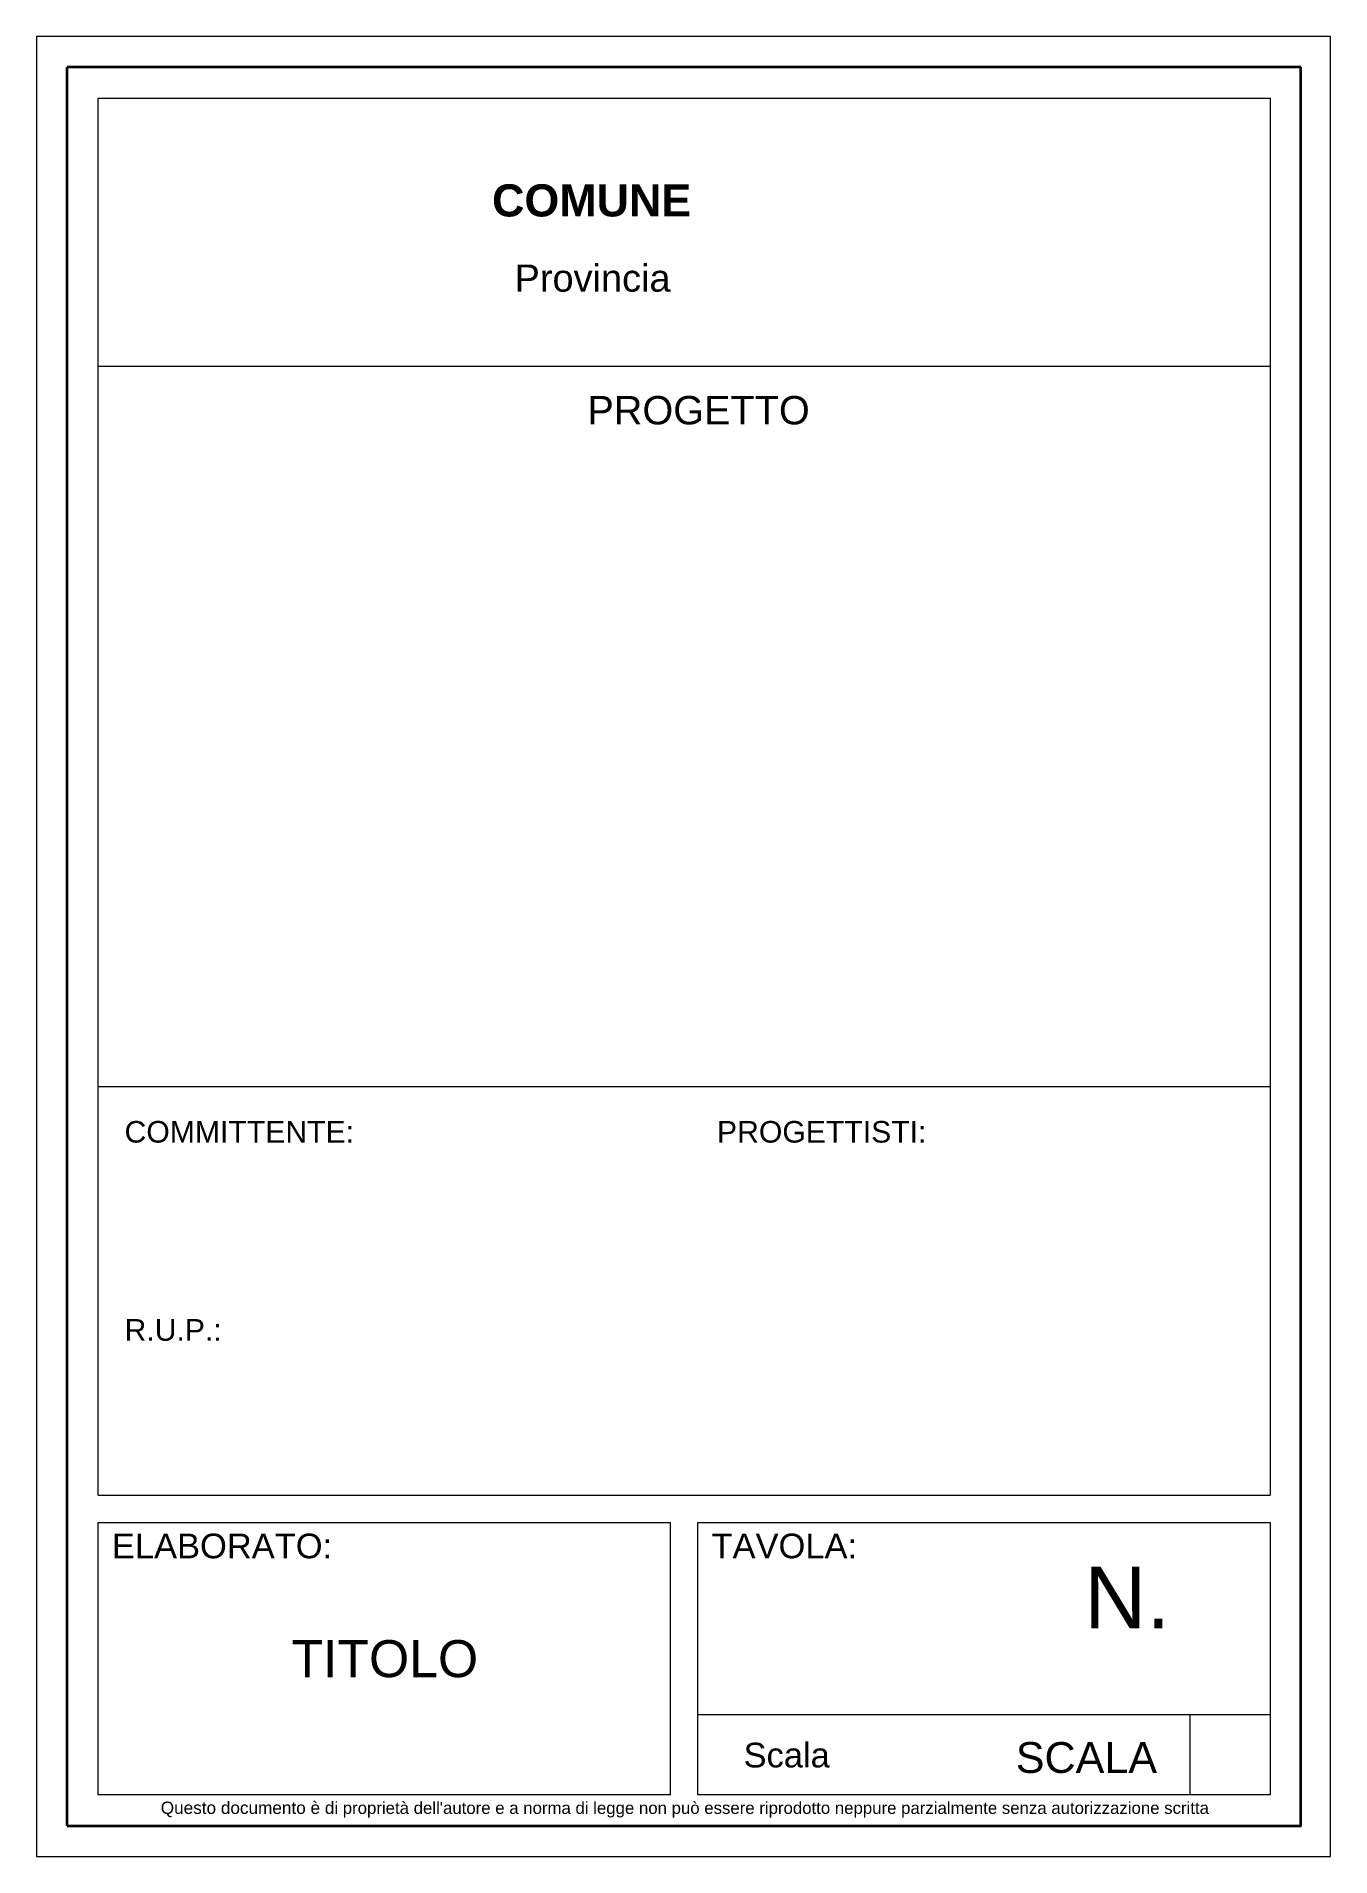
# Paper-space layout '00' of a CAD drawing. Header units: millimetres. Extents: x 0 to 210, y 1 to 296.
import ezdxf
from ezdxf.enums import TextEntityAlignment as Align

# ---------------------------------------------------------------- set-up
doc = ezdxf.new("R2010")
doc.units = ezdxf.units.MM
for name, color, linetype, lineweight in [('$0$bordo', 7, 'Continuous', 35), ('$0$FILO', 7, 'Continuous', 13), ('FILO', 7, 'Continuous', 15), ('testo', 7, 'Continuous', 100)]:
    doc.layers.add(name, color=color, linetype=linetype, lineweight=lineweight)
doc.styles.add('$0$arial', font='arial.ttf')
doc.styles.add('$0$Arial_Black', font='')
doc.styles.add('$0$Romans', font='romans.shx', dxfattribs={"height": 0.15})
doc.styles.get("Standard").update_dxf_attribs({"font": 'arial.ttf'})
doc.styles.get('$0$Arial_Black').set_extended_font_data('Arial Black')

# ---------------------------------------------------------------- blocks, each defined once
blk = doc.blocks.new('BLOCCO_CARTIGLIO_A4')
at = {"layer": 'testo'}
for tag, height, p in [('ATT_NUMERO', 10, (183.81, 42)), ('ATT_SCALA', 5, (181.67, 16.06))]:
    blk.add_attdef(tag, text='', height=height, dxfattribs=at).set_placement(p, align=Align.MIDDLE_RIGHT)
blk.add_attdef('ATT_TITOLO', text='', height=6, dxfattribs=at).set_placement((56.4, 32.09), align=Align.MIDDLE_CENTER)

psp = doc.layouts.new('00')

# ---------------------------------------------------------------- linework, layer by layer
at = {"layer": '$0$bordo', "ltscale": 10}
for p in [(5, 6), (205, 291)]:
    psp.add_line(p, (5, 291), dxfattribs=at)
psp.add_lwpolyline([(5, 6), (205, 6), (205, 291)], dxfattribs=at)
at = {"layer": '$0$FILO'}
for p, q in [((10, 59.58), (10, 286)), ((10, 286), (200, 286)), ((200, 286), (200, 59.58)), ((10, 242.53), (200, 242.53)), ((10, 125.83), (200, 125.83)), ((10, 59.58), (200, 59.58)), ((10, 11), (10, 55.17)), ((10, 55.17), (102.8, 55.17)), ((102.8, 11), (102.8, 55.17)), ((107.21, 11), (107.21, 55.17)), ((107.21, 55.17), (200, 55.17)), ((200, 55.17), (200, 11)), ((200, 24), (107.21, 24)), ((187, 24), (187, 11)), ((102.8, 11), (10, 11)), ((200, 11), (107.21, 11))]:
    psp.add_line(p, q, dxfattribs=at)
at = {"layer": 'FILO'}
psp.add_lwpolyline([(0, 1), (209.8, 1), (209.8, 296), (0, 296)], close=True, dxfattribs=at)

# ---------------------------------------------------------------- block references
at = {"layer": 'testo'}
ref = psp.add_blockref('BLOCCO_CARTIGLIO_A4', (0, 1), dxfattribs=at)
ref.add_attrib('ATT_SCALA', 'SCALA', dxfattribs={"height": 5}).set_placement((181.67, 17.06), align=Align.MIDDLE_RIGHT)
ref.add_attrib('ATT_NUMERO', 'N.', dxfattribs={"height": 10}).set_placement((183.81, 43), align=Align.MIDDLE_RIGHT)
ref.add_attrib('ATT_TITOLO_001', 'TITOLO', (41.35, 30.08), dxfattribs={"height": 6})

# ---------------------------------------------------------------- texts
at = {"layer": '$0$FILO', "style": '$0$arial'}
for s, height, p in [('COMMITTENTE:', 3.5, (14.29, 116.72)), ('PROGETTISTI:', 3.5, (110.33, 116.72)), ('R.U.P.:', 3.5, (14.29, 84.61)), ('ELABORATO:', 4, (12.24, 49.35)), ('TAVOLA:', 4, (109.44, 49.35)), ('Scala', 4, (114.64, 15.45))]:
    psp.add_text(s, height=height, dxfattribs=at).set_placement(p)
at = {"layer": '$0$FILO'}
for s, insert, char_height, width, attachment_point, style in [('{\\fArial|b1|i0|c0|p34;COMUNE}', (90.01, 272.02), 5.2, 157.9327, 2, '$0$Arial_Black'), ('{\\fArial|b0|i0|c0|p34;Provincia }', (90.16, 259.03), 4.4, 216.8852, 2, '$0$Arial_Black'), ('\\pi64.85262;PROGETTO', (24.46, 237.72), 4.6, 164.9803, 1, '$0$arial')]:
    psp.add_mtext(s, dxfattribs=dict(at, insert=insert, char_height=char_height, width=width, attachment_point=attachment_point, style=style))
at = {"layer": '$0$FILO', "lineweight": 0, "insert": (105.12, 8.62), "char_height": 1.99148, "width": 184.9236, "attachment_point": 5, "style": '$0$Romans'}
psp.add_mtext("{\\fArial|b0|i0|c0|p34;Questo documento è d\\H0.97803x;i proprietà dell'autore e a norma di legge non può essere riprodotto neppure parzialmente senza autorizzazione scritta}", dxfattribs=at)

doc.saveas('drawing.dxf')
